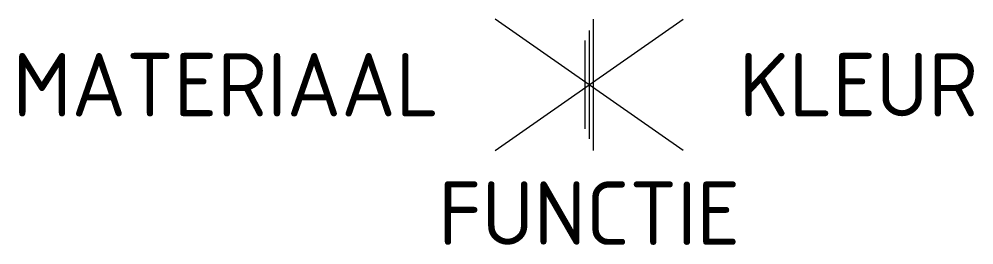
# Model space of a CAD drawing. Extents: x -16.2 to 10.9, y -4.6 to 1.9.
import ezdxf
from ezdxf.enums import TextEntityAlignment as Align

# ---------------------------------------------------------------- set-up
doc = ezdxf.new("R2010")
doc.units = 0
doc.styles.add('NLCS-ISO', font='NLCS-ISO.ttf')

msp = doc.modelspace()

# ---------------------------------------------------------------- linework, layer by layer
for p, q in [((-2.662, -1.864), (2.662, 1.864)), ((2.662, -1.864), (-2.662, 1.864)), ((0.115, 1.864), (0.115, -1.864)), ((0, 1.535), (0, -1.535)), ((-0.118, 1.252), (-0.118, -1.252))]:
    msp.add_line(p, q)

# ---------------------------------------------------------------- texts
at = {"style": 'NLCS-ISO'}
msp.add_attdef('MATERIAAL', text='', height=1.8, dxfattribs=at).set_placement((-4.25, 0), align=Align.MIDDLE_RIGHT)
msp.add_attdef('KLEUR', text='', height=1.8, dxfattribs=at).set_placement((4.25, 0), align=Align.MIDDLE_LEFT)
at = {"style": 'NLCS-ISO', "flags": 1}
msp.add_attdef('FUNCTIE', text='', height=1.8, dxfattribs=at).set_placement((0, -2.75), align=Align.TOP_CENTER)

doc.saveas('drawing.dxf')
